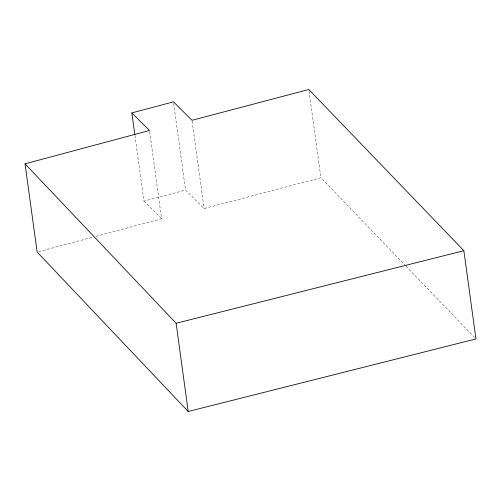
<?xml version="1.0" encoding="UTF-8"?>
<svg xmlns="http://www.w3.org/2000/svg" width="501" height="501" viewBox="0 0 501 501"><rect width="100%" height="100%" fill="white"/><g stroke="black" fill="none" stroke-linecap="round" stroke-linejoin="round"><path stroke-width="0.38" stroke-dasharray="2.5 1.88" d="M38.646 251.659L92.948 237.111M95.967 236.303L161.579 218.718L149.599 131.256M134.932 135.345L143.944 201.139L185.539 190.086L204.095 208.535L320.909 177.742L405.478 265.662M143.944 201.139L161.579 218.718M406.017 266.225L474.867 337.806M309.036 91.05L320.909 177.742M192.115 121.073L204.095 208.535M173.665 103.394L185.539 190.086"/><path stroke-width="0.75" d="M25.05 163.827L149.492 130.479L131.857 112.9L173.452 101.847L192.008 120.296L308.823 89.504L463.863 250.694L475.95 338.933L188.207 411.496L37.137 252.066L25.05 163.827L176.12 323.258L188.207 411.496M176.12 323.258L463.863 250.694M131.857 112.9L134.825 134.575"/></g></svg>
